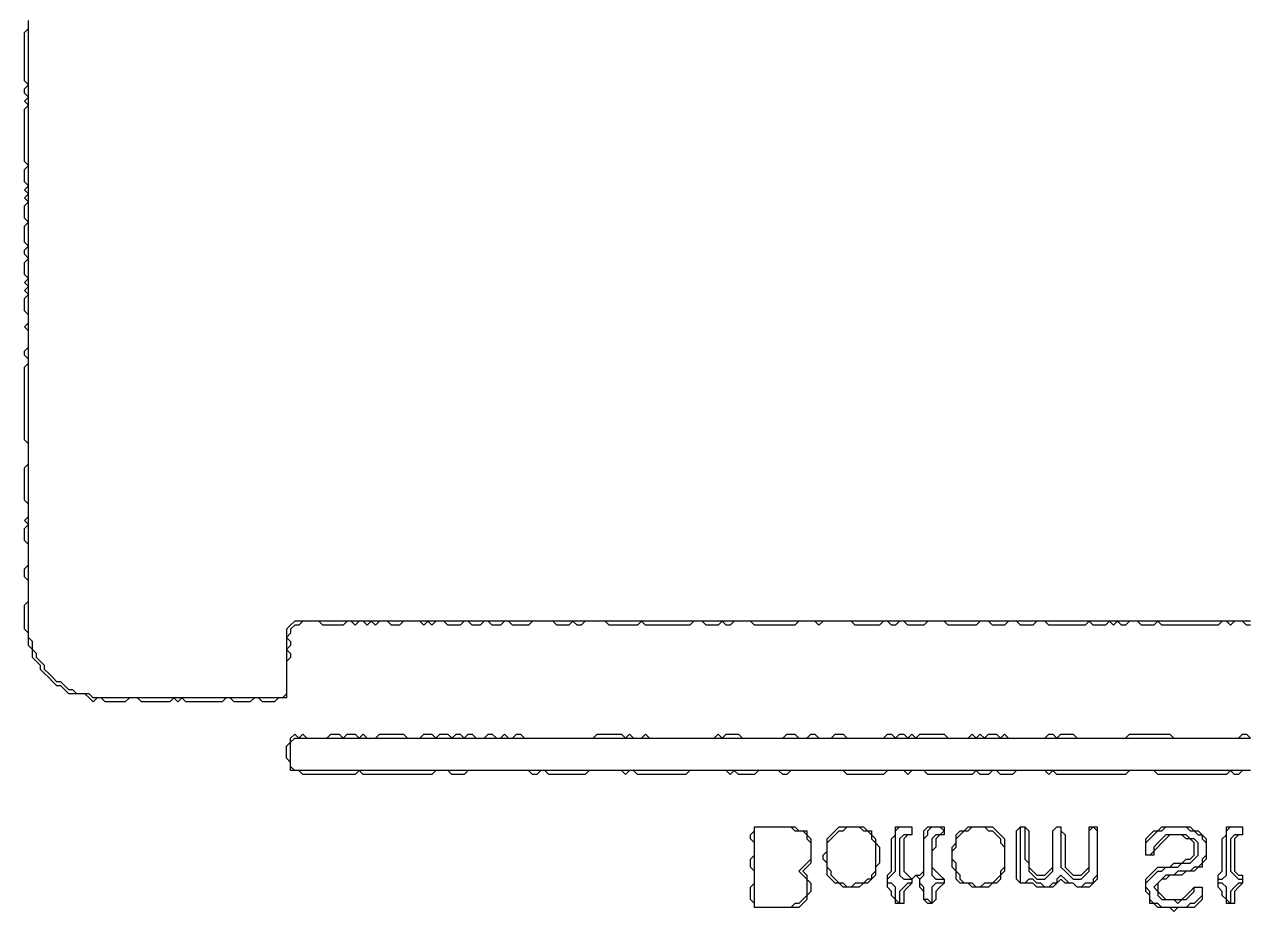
# Model space of a CAD drawing. Header units: metres. Extents: x 160 to 1373, y 49 to 936.
# Drawn here: x 787 to 1090.5, y 496 to 716 of the extents above; entities that cross this region are included whole.
import ezdxf

# ---------------------------------------------------------------- set-up
doc = ezdxf.new("R2010")
doc.units = ezdxf.units.M

msp = doc.modelspace()

# ---------------------------------------------------------------- linework, layer by layer
for points in [[(1091, 568, 0), (1090, 568, 0), (1089, 568, 0), (1088, 568, 0), (1087, 568, 0), (1086, 568, 0), (1085, 568, 0), (1084, 568, 0), (1083, 568, 0), (1082, 568, 0), (1081, 568, 0), (1080, 568, 0), (1079, 568, 0), (1078, 568, 0), (1077, 568, 0), (1076, 568, 0), (1075, 568, 0), (1074, 568, 0), (1073, 568, 0), (1072, 568, 0), (1071, 568, 0), (1070, 568, 0), (1069, 568, 0), (1068, 568, 0), (1067, 568, 0), (1066, 568, 0), (1065, 568, 0), (1064, 568, 0), (1063, 568, 0), (1062, 568, 0), (1061, 568, 0), (1060, 568, 0), (1059, 568, 0), (1058, 568, 0), (1057, 568, 0), (1056, 568, 0), (1055, 568, 0), (1054, 568, 0), (1053, 568, 0), (1052, 568, 0), (1051, 568, 0), (1050, 568, 0), (1049, 568, 0), (1048, 568, 0), (1047, 568, 0), (1046, 568, 0), (1045, 568, 0), (1044, 568, 0), (1043, 568, 0), (1042, 568, 0), (1041, 568, 0), (1040, 568, 0), (1039, 568, 0), (1038, 568, 0), (1037, 568, 0), (1036, 568, 0), (1035, 568, 0), (1034, 568, 0), (1033, 568, 0), (1032, 568, 0), (1031, 568, 0), (1030, 568, 0), (1029, 568, 0), (1028, 568, 0), (1027, 568, 0), (1026, 568, 0), (1025, 568, 0), (1024, 568, 0), (1023, 568, 0), (1022, 568, 0), (1021, 568, 0), (1020, 568, 0), (1019, 568, 0), (1018, 568, 0), (1017, 568, 0), (1016, 568, 0), (1015, 568, 0), (1014, 568, 0), (1013, 568, 0), (1012, 568, 0), (1011, 568, 0), (1010, 568, 0), (1009, 568, 0), (1008, 568, 0), (1007, 568, 0), (1006, 568, 0), (1005, 568, 0), (1004, 568, 0), (1003, 568, 0), (1002, 568, 0), (1001, 568, 0), (1000, 568, 0), (999, 568, 0), (998, 568, 0), (997, 568, 0), (996, 568, 0), (995, 568, 0), (994, 568, 0), (993, 568, 0), (992, 568, 0), (991, 568, 0), (990, 568, 0), (989, 568, 0), (988, 568, 0), (987, 568, 0), (986, 568, 0), (985, 568, 0), (984, 568, 0), (983, 568, 0), (982, 568, 0), (981, 568, 0), (980, 568, 0), (979, 568, 0), (978, 568, 0), (977, 568, 0), (976, 568, 0), (975, 568, 0), (974, 568, 0), (973, 568, 0), (972, 568, 0), (971, 568, 0), (970, 568, 0), (969, 568, 0), (968, 568, 0), (967, 568, 0), (966, 568, 0), (965, 568, 0), (964, 568, 0), (963, 568, 0), (962, 568, 0), (961, 568, 0), (960, 568, 0), (959, 568, 0), (958, 568, 0), (957, 568, 0), (956, 568, 0), (955, 568, 0), (954, 568, 0), (953, 568, 0), (952, 568, 0), (951, 568, 0), (950, 568, 0), (949, 568, 0), (948, 568, 0), (947, 568, 0), (946, 568, 0), (945, 568, 0), (944, 568, 0), (943, 568, 0), (942, 568, 0), (941, 568, 0), (940, 568, 0), (939, 568, 0), (938, 568, 0), (937, 568, 0), (936, 568, 0), (935, 568, 0), (934, 568, 0), (933, 568, 0), (932, 568, 0), (931, 568, 0), (930, 568, 0), (929, 568, 0), (928, 568, 0), (927, 568, 0), (926, 568, 0), (925, 568, 0), (924, 568, 0), (923, 568, 0), (922, 568, 0), (921, 568, 0), (920, 568, 0), (919, 568, 0), (918, 568, 0), (917, 568, 0), (916, 568, 0), (915, 568, 0), (914, 568, 0), (913, 568, 0), (912, 568, 0), (911, 568, 0), (910, 568, 0), (909, 568, 0), (908, 568, 0), (907, 568, 0), (906, 568, 0), (905, 568, 0), (904, 568, 0), (903, 568, 0), (902, 568, 0), (901, 568, 0), (900, 568, 0), (899, 568, 0), (898, 568, 0), (897, 568, 0), (896, 568, 0), (895, 568, 0), (894, 568, 0), (893, 568, 0), (892, 568, 0), (891, 568, 0), (890, 568, 0), (889, 568, 0), (888, 568, 0), (887, 568, 0), (886, 568, 0), (885, 568, 0), (884, 568, 0), (883, 568, 0), (882, 568, 0), (881, 568, 0), (880, 568, 0), (879, 568, 0), (878, 568, 0), (877, 568, 0), (876, 568, 0), (875, 568, 0), (874, 568, 0), (873, 568, 0), (872, 568, 0), (871, 568, 0), (870, 568, 0), (869, 568, 0), (868, 568, 0), (867, 568, 0), (866, 568, 0), (865, 568, 0), (864, 568, 0), (863, 568, 0), (862, 568, 0), (861, 568, 0), (860, 568, 0), (859, 568, 0), (858, 568, 0), (857, 568, 0), (856, 568, 0), (855, 568, 0), (854, 568, 0), (853, 567, 0), (852, 566, 0), (852, 565, 0), (852, 564, 0), (852, 563, 0), (852, 562, 0), (852, 561, 0), (852, 560, 0), (852, 559, 0), (852, 558, 0), (852, 557, 0), (852, 556, 0), (852, 555, 0), (852, 554, 0), (852, 553, 0), (852, 552, 0), (852, 551, 0), (852, 550, 0), (851, 549, 0), (850, 549, 0), (849, 549, 0), (848, 549, 0), (847, 549, 0), (846, 549, 0), (845, 549, 0), (844, 549, 0), (843, 549, 0), (842, 549, 0), (841, 549, 0), (840, 549, 0), (839, 549, 0), (838, 549, 0), (837, 549, 0), (836, 549, 0), (835, 549, 0), (834, 549, 0), (833, 549, 0), (832, 549, 0), (831, 549, 0), (830, 549, 0), (829, 549, 0), (828, 549, 0), (827, 549, 0), (826, 549, 0), (825, 549, 0), (824, 549, 0), (823, 549, 0), (822, 549, 0), (821, 549, 0), (820, 549, 0), (819, 549, 0), (818, 549, 0), (817, 549, 0), (816, 549, 0), (815, 549, 0), (814, 549, 0), (813, 549, 0), (812, 549, 0), (811, 549, 0), (810, 549, 0), (809, 549, 0), (808, 549, 0), (807, 549, 0), (806, 549, 0), (805, 549, 0), (804, 549, 0), (803, 550, 0), (802, 550, 0), (801, 550, 0), (800, 550, 0), (799, 551, 0), (798, 551, 0), (797, 552, 0), (796, 553, 0), (795, 553, 0), (794, 554, 0), (793, 555, 0), (792, 556, 0), (792, 557, 0), (791, 558, 0), (790, 559, 0), (790, 560, 0), (789, 561, 0), (789, 562, 0), (789, 563, 0), (788, 564, 0), (788, 565, 0), (788, 566, 0), (788, 567, 0), (788, 568, 0), (788, 569, 0), (788, 570, 0), (788, 571, 0), (788, 572, 0), (788, 573, 0), (788, 574, 0), (788, 575, 0), (788, 576, 0), (788, 577, 0), (788, 578, 0), (788, 579, 0), (788, 580, 0), (788, 581, 0), (788, 582, 0), (788, 583, 0), (788, 584, 0), (788, 585, 0), (788, 586, 0), (788, 587, 0), (788, 588, 0), (788, 589, 0), (788, 590, 0), (788, 591, 0), (788, 592, 0), (788, 593, 0), (788, 594, 0), (788, 595, 0), (788, 596, 0), (788, 597, 0), (788, 598, 0), (788, 599, 0), (788, 600, 0), (788, 601, 0), (788, 602, 0), (788, 603, 0), (788, 604, 0), (788, 605, 0), (788, 606, 0), (788, 607, 0), (788, 608, 0), (788, 609, 0), (788, 610, 0), (788, 611, 0), (788, 612, 0), (788, 613, 0), (788, 614, 0), (788, 615, 0), (788, 616, 0), (788, 617, 0), (788, 618, 0), (788, 619, 0), (788, 620, 0), (788, 621, 0), (788, 622, 0), (788, 623, 0), (788, 624, 0), (788, 625, 0), (788, 626, 0), (788, 627, 0), (788, 628, 0), (788, 629, 0), (788, 630, 0), (788, 631, 0), (788, 632, 0), (788, 633, 0), (788, 634, 0), (788, 635, 0), (788, 636, 0), (788, 637, 0), (788, 638, 0), (788, 639, 0), (788, 640, 0), (788, 641, 0), (788, 642, 0), (788, 643, 0), (788, 644, 0), (788, 645, 0), (788, 646, 0), (788, 647, 0), (788, 648, 0), (788, 649, 0), (788, 650, 0), (788, 651, 0), (788, 652, 0), (788, 653, 0), (788, 654, 0), (788, 655, 0), (788, 656, 0), (788, 657, 0), (788, 658, 0), (788, 659, 0), (788, 660, 0), (788, 661, 0), (788, 662, 0), (788, 663, 0), (788, 664, 0), (788, 665, 0), (788, 666, 0), (788, 667, 0), (788, 668, 0), (788, 669, 0), (788, 670, 0), (788, 671, 0), (788, 672, 0), (788, 673, 0), (788, 674, 0), (788, 675, 0), (788, 676, 0), (788, 677, 0), (788, 678, 0), (788, 679, 0), (788, 680, 0), (788, 681, 0), (788, 682, 0), (788, 683, 0), (788, 684, 0), (788, 685, 0), (788, 686, 0), (788, 687, 0), (788, 688, 0), (788, 689, 0), (788, 690, 0), (788, 691, 0), (788, 692, 0), (788, 693, 0), (788, 694, 0), (788, 695, 0), (788, 696, 0), (788, 697, 0), (788, 698, 0), (788, 699, 0), (788, 700, 0), (788, 701, 0), (788, 702, 0), (788, 703, 0), (788, 704, 0), (788, 705, 0), (788, 706, 0), (788, 707, 0), (788, 708, 0), (788, 709, 0), (788, 710, 0), (788, 711, 0), (788, 712, 0), (788, 713, 0), (788, 714, 0), (788, 715, 0), (788, 716, 0), (788, 717, 0)], [(1091, 531, 0), (1090, 531, 0), (1089, 531, 0), (1088, 531, 0), (1087, 531, 0), (1086, 531, 0), (1085, 531, 0), (1084, 531, 0), (1083, 531, 0), (1082, 531, 0), (1081, 531, 0), (1080, 531, 0), (1079, 531, 0), (1078, 531, 0), (1077, 531, 0), (1076, 531, 0), (1075, 531, 0), (1074, 531, 0), (1073, 531, 0), (1072, 531, 0), (1071, 531, 0), (1070, 531, 0), (1069, 531, 0), (1068, 531, 0), (1067, 531, 0), (1066, 531, 0), (1065, 531, 0), (1064, 531, 0), (1063, 531, 0), (1062, 531, 0), (1061, 531, 0), (1060, 531, 0), (1059, 531, 0), (1058, 531, 0), (1057, 531, 0), (1056, 531, 0), (1055, 531, 0), (1054, 531, 0), (1053, 531, 0), (1052, 531, 0), (1051, 531, 0), (1050, 531, 0), (1049, 531, 0), (1048, 531, 0), (1047, 531, 0), (1046, 531, 0), (1045, 531, 0), (1044, 531, 0), (1043, 531, 0), (1042, 531, 0), (1041, 531, 0), (1040, 531, 0), (1039, 531, 0), (1038, 531, 0), (1037, 531, 0), (1036, 531, 0), (1035, 531, 0), (1034, 531, 0), (1033, 531, 0), (1032, 531, 0), (1031, 531, 0), (1030, 531, 0), (1029, 531, 0), (1028, 531, 0), (1027, 531, 0), (1026, 531, 0), (1025, 531, 0), (1024, 531, 0), (1023, 531, 0), (1022, 531, 0), (1021, 531, 0), (1020, 531, 0), (1019, 531, 0), (1018, 531, 0), (1017, 531, 0), (1016, 531, 0), (1015, 531, 0), (1014, 531, 0), (1013, 531, 0), (1012, 531, 0), (1011, 531, 0), (1010, 531, 0), (1009, 531, 0), (1008, 531, 0), (1007, 531, 0), (1006, 531, 0), (1005, 531, 0), (1004, 531, 0), (1003, 531, 0), (1002, 531, 0), (1001, 531, 0), (1000, 531, 0), (999, 531, 0), (998, 531, 0), (997, 531, 0), (996, 531, 0), (995, 531, 0), (994, 531, 0), (993, 531, 0), (992, 531, 0), (991, 531, 0), (990, 531, 0), (989, 531, 0), (988, 531, 0), (987, 531, 0), (986, 531, 0), (985, 531, 0), (984, 531, 0), (983, 531, 0), (982, 531, 0), (981, 531, 0), (980, 531, 0), (979, 531, 0), (978, 531, 0), (977, 531, 0), (976, 531, 0), (975, 531, 0), (974, 531, 0), (973, 531, 0), (972, 531, 0), (971, 531, 0), (970, 531, 0), (969, 531, 0), (968, 531, 0), (967, 531, 0), (966, 531, 0), (965, 531, 0), (964, 531, 0), (963, 531, 0), (962, 531, 0), (961, 531, 0), (960, 531, 0), (959, 531, 0), (958, 531, 0), (957, 531, 0), (956, 531, 0), (955, 531, 0), (954, 531, 0), (953, 531, 0), (952, 531, 0), (951, 531, 0), (950, 531, 0), (949, 531, 0), (948, 531, 0), (947, 531, 0), (946, 531, 0), (945, 531, 0), (944, 531, 0), (943, 531, 0), (942, 531, 0), (941, 531, 0), (940, 531, 0), (939, 531, 0), (938, 531, 0), (937, 531, 0), (936, 531, 0), (935, 531, 0), (934, 531, 0), (933, 531, 0), (932, 531, 0), (931, 531, 0), (930, 531, 0), (929, 531, 0), (928, 531, 0), (927, 531, 0), (926, 531, 0), (925, 531, 0), (924, 531, 0), (923, 531, 0), (922, 531, 0), (921, 531, 0), (920, 531, 0), (919, 531, 0), (918, 531, 0), (917, 531, 0), (916, 531, 0), (915, 531, 0), (914, 531, 0), (913, 531, 0), (912, 531, 0), (911, 531, 0), (910, 531, 0), (909, 531, 0), (908, 531, 0), (907, 531, 0), (906, 531, 0), (905, 531, 0), (904, 531, 0), (903, 531, 0), (902, 531, 0), (901, 531, 0), (900, 531, 0), (899, 531, 0), (898, 531, 0), (897, 531, 0), (896, 531, 0), (895, 531, 0), (894, 531, 0), (893, 531, 0), (892, 531, 0), (891, 531, 0), (890, 531, 0), (889, 531, 0), (888, 531, 0), (887, 531, 0), (886, 531, 0), (885, 531, 0), (884, 531, 0), (883, 531, 0), (882, 531, 0), (881, 531, 0), (880, 531, 0), (879, 531, 0), (878, 531, 0), (877, 531, 0), (876, 531, 0), (875, 531, 0), (874, 531, 0), (873, 531, 0), (872, 531, 0), (871, 531, 0), (870, 531, 0), (869, 531, 0), (868, 531, 0), (867, 531, 0), (866, 531, 0), (865, 531, 0), (864, 531, 0), (863, 531, 0), (862, 531, 0), (861, 531, 0), (860, 531, 0), (859, 531, 0), (858, 531, 0), (857, 531, 0), (856, 531, 0), (855, 531, 0), (854, 531, 0), (853, 532, 0), (853, 533, 0), (853, 534, 0), (853, 535, 0), (853, 536, 0), (853, 537, 0), (853, 538, 0), (854, 539, 0), (855, 539, 0), (856, 539, 0), (857, 539, 0), (858, 539, 0), (859, 539, 0), (860, 539, 0), (861, 539, 0), (862, 539, 0), (863, 539, 0), (864, 539, 0), (865, 539, 0), (866, 539, 0), (867, 539, 0), (868, 539, 0), (869, 539, 0), (870, 539, 0), (871, 539, 0), (872, 539, 0), (873, 539, 0), (874, 539, 0), (875, 539, 0), (876, 539, 0), (877, 539, 0), (878, 539, 0), (879, 539, 0), (880, 539, 0), (881, 539, 0), (882, 539, 0), (883, 539, 0), (884, 539, 0), (885, 539, 0), (886, 539, 0), (887, 539, 0), (888, 539, 0), (889, 539, 0), (890, 539, 0), (891, 539, 0), (892, 539, 0), (893, 539, 0), (894, 539, 0), (895, 539, 0), (896, 539, 0), (897, 539, 0), (898, 539, 0), (899, 539, 0), (900, 539, 0), (901, 539, 0), (902, 539, 0), (903, 539, 0), (904, 539, 0), (905, 539, 0), (906, 539, 0), (907, 539, 0), (908, 539, 0), (909, 539, 0), (910, 539, 0), (911, 539, 0), (912, 539, 0), (913, 539, 0), (914, 539, 0), (915, 539, 0), (916, 539, 0), (917, 539, 0), (918, 539, 0), (919, 539, 0), (920, 539, 0), (921, 539, 0), (922, 539, 0), (923, 539, 0), (924, 539, 0), (925, 539, 0), (926, 539, 0), (927, 539, 0), (928, 539, 0), (929, 539, 0), (930, 539, 0), (931, 539, 0), (932, 539, 0), (933, 539, 0), (934, 539, 0), (935, 539, 0), (936, 539, 0), (937, 539, 0), (938, 539, 0), (939, 539, 0), (940, 539, 0), (941, 539, 0), (942, 539, 0), (943, 539, 0), (944, 539, 0), (945, 539, 0), (946, 539, 0), (947, 539, 0), (948, 539, 0), (949, 539, 0), (950, 539, 0), (951, 539, 0), (952, 539, 0), (953, 539, 0), (954, 539, 0), (955, 539, 0), (956, 539, 0), (957, 539, 0), (958, 539, 0), (959, 539, 0), (960, 539, 0), (961, 539, 0), (962, 539, 0), (963, 539, 0), (964, 539, 0), (965, 539, 0), (966, 539, 0), (967, 539, 0), (968, 539, 0), (969, 539, 0), (970, 539, 0), (971, 539, 0), (972, 539, 0), (973, 539, 0), (974, 539, 0), (975, 539, 0), (976, 539, 0), (977, 539, 0), (978, 539, 0), (979, 539, 0), (980, 539, 0), (981, 539, 0), (982, 539, 0), (983, 539, 0), (984, 539, 0), (985, 539, 0), (986, 539, 0), (987, 539, 0), (988, 539, 0), (989, 539, 0), (990, 539, 0), (991, 539, 0), (992, 539, 0), (993, 539, 0), (994, 539, 0), (995, 539, 0), (996, 539, 0), (997, 539, 0), (998, 539, 0), (999, 539, 0), (1000, 539, 0), (1001, 539, 0), (1002, 539, 0), (1003, 539, 0), (1004, 539, 0), (1005, 539, 0), (1006, 539, 0), (1007, 539, 0), (1008, 539, 0), (1009, 539, 0), (1010, 539, 0), (1011, 539, 0), (1012, 539, 0), (1013, 539, 0), (1014, 539, 0), (1015, 539, 0), (1016, 539, 0), (1017, 539, 0), (1018, 539, 0), (1019, 539, 0), (1020, 539, 0), (1021, 539, 0), (1022, 539, 0), (1023, 539, 0), (1024, 539, 0), (1025, 539, 0), (1026, 539, 0), (1027, 539, 0), (1028, 539, 0), (1029, 539, 0), (1030, 539, 0), (1031, 539, 0), (1032, 539, 0), (1033, 539, 0), (1034, 539, 0), (1035, 539, 0), (1036, 539, 0), (1037, 539, 0), (1038, 539, 0), (1039, 539, 0), (1040, 539, 0), (1041, 539, 0), (1042, 539, 0), (1043, 539, 0), (1044, 539, 0), (1045, 539, 0), (1046, 539, 0), (1047, 539, 0), (1048, 539, 0), (1049, 539, 0), (1050, 539, 0), (1051, 539, 0), (1052, 539, 0), (1053, 539, 0), (1054, 539, 0), (1055, 539, 0), (1056, 539, 0), (1057, 539, 0), (1058, 539, 0), (1059, 539, 0), (1060, 539, 0), (1061, 539, 0), (1062, 539, 0), (1063, 539, 0), (1064, 539, 0), (1065, 539, 0), (1066, 539, 0), (1067, 539, 0), (1068, 539, 0), (1069, 539, 0), (1070, 539, 0), (1071, 539, 0), (1072, 539, 0), (1073, 539, 0), (1074, 539, 0), (1075, 539, 0), (1076, 539, 0), (1077, 539, 0), (1078, 539, 0), (1079, 539, 0), (1080, 539, 0), (1081, 539, 0), (1082, 539, 0), (1083, 539, 0), (1084, 539, 0), (1085, 539, 0), (1086, 539, 0), (1087, 539, 0), (1088, 539, 0), (1089, 539, 0), (1090, 539, 0), (1091, 539, 0)]]:
    msp.add_polyline3d(points)
for points in [[(968, 497, 0), (968, 498, 0), (968, 499, 0), (968, 500, 0), (968, 501, 0), (968, 502, 0), (968, 503, 0), (968, 504, 0), (968, 505, 0), (968, 506, 0), (968, 507, 0), (968, 508, 0), (968, 509, 0), (968, 510, 0), (968, 511, 0), (968, 512, 0), (968, 513, 0), (968, 514, 0), (968, 515, 0), (968, 516, 0), (968, 517, 0), (969, 517, 0), (970, 517, 0), (971, 517, 0), (972, 517, 0), (973, 517, 0), (974, 517, 0), (975, 517, 0), (976, 517, 0), (977, 517, 0), (978, 516, 0), (979, 516, 0), (980, 516, 0), (981, 515, 0), (981, 514, 0), (982, 513, 0), (982, 512, 0), (982, 511, 0), (982, 510, 0), (982, 509, 0), (981, 508, 0), (980, 507, 0), (979, 506, 0), (980, 505, 0), (981, 504, 0), (981, 503, 0), (981, 502, 0), (981, 501, 0), (981, 500, 0), (980, 499, 0), (979, 498, 0), (978, 498, 0), (977, 497, 0), (976, 497, 0), (975, 497, 0), (974, 497, 0), (973, 497, 0), (972, 497, 0), (971, 497, 0), (970, 497, 0), (969, 497, 0)], [(991, 502, 0), (990, 503, 0), (989, 503, 0), (988, 504, 0), (987, 505, 0), (987, 506, 0), (986, 507, 0), (986, 508, 0), (986, 509, 0), (986, 510, 0), (986, 511, 0), (986, 512, 0), (986, 513, 0), (987, 514, 0), (988, 515, 0), (989, 516, 0), (990, 516, 0), (991, 517, 0), (992, 517, 0), (993, 517, 0), (994, 517, 0), (995, 516, 0), (996, 516, 0), (997, 515, 0), (997, 514, 0), (998, 513, 0), (998, 512, 0), (998, 511, 0), (998, 510, 0), (998, 509, 0), (998, 508, 0), (998, 507, 0), (998, 506, 0), (997, 505, 0), (997, 504, 0), (996, 504, 0), (995, 503, 0), (994, 503, 0), (993, 503, 0), (992, 502, 0)], [(1004, 498, 0), (1003, 499, 0), (1003, 500, 0), (1003, 501, 0), (1003, 502, 0), (1002, 503, 0), (1001, 503, 0), (1001, 504, 0), (1002, 505, 0), (1003, 506, 0), (1003, 507, 0), (1003, 508, 0), (1003, 509, 0), (1003, 510, 0), (1003, 511, 0), (1003, 512, 0), (1003, 513, 0), (1003, 514, 0), (1003, 515, 0), (1003, 516, 0), (1004, 517, 0), (1005, 517, 0), (1006, 517, 0), (1007, 517, 0), (1007, 516, 0), (1007, 515, 0), (1006, 515, 0), (1005, 515, 0), (1004, 514, 0), (1004, 513, 0), (1004, 512, 0), (1004, 511, 0), (1004, 510, 0), (1004, 509, 0), (1004, 508, 0), (1004, 507, 0), (1004, 506, 0), (1004, 505, 0), (1005, 504, 0), (1006, 504, 0), (1007, 504, 0), (1007, 503, 0), (1006, 503, 0), (1005, 502, 0), (1004, 501, 0), (1004, 500, 0), (1004, 499, 0)], [(1012, 498, 0), (1011, 499, 0), (1010, 499, 0), (1010, 500, 0), (1010, 501, 0), (1010, 502, 0), (1009, 503, 0), (1009, 504, 0), (1010, 505, 0), (1010, 506, 0), (1010, 507, 0), (1010, 508, 0), (1010, 509, 0), (1010, 510, 0), (1010, 511, 0), (1010, 512, 0), (1010, 513, 0), (1010, 514, 0), (1011, 515, 0), (1011, 516, 0), (1012, 517, 0), (1013, 517, 0), (1014, 517, 0), (1015, 516, 0), (1014, 515, 0), (1013, 515, 0), (1012, 514, 0), (1012, 513, 0), (1012, 512, 0), (1012, 511, 0), (1012, 510, 0), (1012, 509, 0), (1012, 508, 0), (1012, 507, 0), (1012, 506, 0), (1012, 505, 0), (1013, 504, 0), (1014, 504, 0), (1015, 504, 0), (1015, 503, 0), (1014, 503, 0), (1013, 503, 0), (1012, 502, 0), (1012, 501, 0), (1012, 500, 0), (1012, 499, 0)], [(1023, 502, 0), (1022, 503, 0), (1021, 503, 0), (1020, 503, 0), (1019, 504, 0), (1019, 505, 0), (1018, 506, 0), (1018, 507, 0), (1018, 508, 0), (1017, 509, 0), (1017, 510, 0), (1017, 511, 0), (1018, 512, 0), (1018, 513, 0), (1018, 514, 0), (1019, 515, 0), (1020, 516, 0), (1021, 516, 0), (1022, 517, 0), (1023, 517, 0), (1024, 517, 0), (1025, 517, 0), (1026, 516, 0), (1027, 516, 0), (1028, 515, 0), (1029, 514, 0), (1029, 513, 0), (1030, 512, 0), (1030, 511, 0), (1030, 510, 0), (1030, 509, 0), (1030, 508, 0), (1030, 507, 0), (1029, 506, 0), (1029, 505, 0), (1028, 504, 0), (1027, 503, 0), (1026, 503, 0), (1025, 503, 0), (1024, 502, 0)], [(1040, 502, 0), (1039, 503, 0), (1038, 503, 0), (1037, 504, 0), (1036, 504, 0), (1035, 503, 0), (1034, 503, 0), (1034, 504, 0), (1034, 505, 0), (1034, 506, 0), (1034, 507, 0), (1034, 508, 0), (1034, 509, 0), (1034, 510, 0), (1034, 511, 0), (1034, 512, 0), (1034, 513, 0), (1034, 514, 0), (1034, 515, 0), (1034, 516, 0), (1034, 517, 0), (1035, 517, 0), (1035, 516, 0), (1035, 515, 0), (1035, 514, 0), (1035, 513, 0), (1035, 512, 0), (1035, 511, 0), (1035, 510, 0), (1035, 509, 0), (1036, 508, 0), (1036, 507, 0), (1036, 506, 0), (1037, 505, 0), (1038, 504, 0), (1039, 504, 0), (1040, 504, 0), (1041, 505, 0), (1042, 506, 0), (1042, 507, 0), (1042, 508, 0), (1042, 509, 0), (1042, 510, 0), (1042, 511, 0), (1042, 512, 0), (1042, 513, 0), (1042, 514, 0), (1042, 515, 0), (1042, 516, 0), (1043, 517, 0), (1044, 517, 0), (1044, 516, 0), (1044, 515, 0), (1044, 514, 0), (1044, 513, 0), (1044, 512, 0), (1044, 511, 0), (1044, 510, 0), (1044, 509, 0), (1044, 508, 0), (1044, 507, 0), (1045, 506, 0), (1046, 505, 0), (1047, 504, 0), (1048, 504, 0), (1049, 504, 0), (1050, 505, 0), (1051, 506, 0), (1051, 507, 0), (1051, 508, 0), (1051, 509, 0), (1051, 510, 0), (1051, 511, 0), (1051, 512, 0), (1051, 513, 0), (1051, 514, 0), (1051, 515, 0), (1051, 516, 0), (1052, 517, 0), (1053, 516, 0), (1053, 515, 0), (1053, 514, 0), (1053, 513, 0), (1053, 512, 0), (1053, 511, 0), (1053, 510, 0), (1053, 509, 0), (1053, 508, 0), (1053, 507, 0), (1053, 506, 0), (1053, 505, 0), (1052, 504, 0), (1052, 503, 0), (1051, 503, 0), (1050, 503, 0), (1049, 502, 0), (1048, 502, 0), (1047, 503, 0), (1046, 503, 0), (1045, 504, 0), (1044, 505, 0), (1043, 504, 0), (1043, 503, 0), (1042, 503, 0), (1041, 502, 0)], [(1069, 497, 0), (1068, 498, 0), (1067, 498, 0), (1066, 499, 0), (1066, 500, 0), (1066, 501, 0), (1065, 502, 0), (1065, 503, 0), (1066, 504, 0), (1067, 505, 0), (1068, 506, 0), (1069, 506, 0), (1070, 507, 0), (1071, 507, 0), (1072, 507, 0), (1073, 507, 0), (1074, 508, 0), (1075, 508, 0), (1076, 508, 0), (1077, 509, 0), (1078, 510, 0), (1078, 511, 0), (1078, 512, 0), (1078, 513, 0), (1077, 514, 0), (1076, 514, 0), (1075, 515, 0), (1074, 515, 0), (1073, 515, 0), (1072, 515, 0), (1071, 515, 0), (1070, 515, 0), (1069, 514, 0), (1068, 513, 0), (1067, 512, 0), (1067, 511, 0), (1066, 510, 0), (1065, 510, 0), (1065, 511, 0), (1065, 512, 0), (1065, 513, 0), (1066, 514, 0), (1067, 515, 0), (1068, 516, 0), (1069, 516, 0), (1070, 517, 0), (1071, 517, 0), (1072, 517, 0), (1073, 517, 0), (1074, 517, 0), (1075, 517, 0), (1076, 516, 0), (1077, 516, 0), (1078, 515, 0), (1079, 515, 0), (1079, 514, 0), (1080, 513, 0), (1080, 512, 0), (1080, 511, 0), (1080, 510, 0), (1079, 509, 0), (1079, 508, 0), (1078, 507, 0), (1077, 507, 0), (1076, 506, 0), (1075, 506, 0), (1074, 506, 0), (1073, 506, 0), (1072, 505, 0), (1071, 505, 0), (1070, 505, 0), (1069, 504, 0), (1068, 503, 0), (1067, 502, 0), (1068, 501, 0), (1068, 500, 0), (1069, 499, 0), (1070, 499, 0), (1071, 499, 0), (1072, 499, 0), (1073, 498, 0), (1074, 499, 0), (1075, 499, 0), (1076, 500, 0), (1077, 501, 0), (1077, 502, 0), (1078, 502, 0), (1079, 502, 0), (1079, 501, 0), (1079, 500, 0), (1078, 499, 0), (1077, 498, 0), (1076, 498, 0), (1075, 497, 0), (1074, 497, 0), (1073, 497, 0), (1072, 497, 0), (1071, 497, 0), (1070, 497, 0)], [(1086, 498, 0), (1085, 499, 0), (1085, 500, 0), (1085, 501, 0), (1085, 502, 0), (1084, 503, 0), (1083, 503, 0), (1083, 504, 0), (1084, 504, 0), (1085, 505, 0), (1085, 506, 0), (1085, 507, 0), (1085, 508, 0), (1085, 509, 0), (1085, 510, 0), (1085, 511, 0), (1085, 512, 0), (1085, 513, 0), (1085, 514, 0), (1085, 515, 0), (1085, 516, 0), (1086, 517, 0), (1087, 517, 0), (1088, 517, 0), (1089, 517, 0), (1089, 516, 0), (1089, 515, 0), (1088, 515, 0), (1087, 515, 0), (1086, 514, 0), (1086, 513, 0), (1086, 512, 0), (1086, 511, 0), (1086, 510, 0), (1086, 509, 0), (1086, 508, 0), (1086, 507, 0), (1086, 506, 0), (1087, 505, 0), (1088, 504, 0), (1089, 504, 0), (1089, 503, 0), (1088, 503, 0), (1087, 502, 0), (1086, 501, 0), (1086, 500, 0), (1086, 499, 0)]]:
    msp.add_polyline3d(points, close=True)
at = {"layer": '1'}
for points in [[(1091, 567, 0), (1090, 567, 0), (1089, 568, 0), (1088, 568, 0), (1087, 568, 0), (1086, 567, 0), (1085, 568, 0), (1084, 568, 0), (1083, 567, 0), (1082, 567, 0), (1081, 567, 0), (1080, 567, 0), (1079, 567, 0), (1078, 567, 0), (1077, 567, 0), (1076, 567, 0), (1075, 567, 0), (1074, 567, 0), (1073, 567, 0), (1072, 567, 0), (1071, 567, 0), (1070, 567, 0), (1069, 567, 0), (1068, 568, 0), (1067, 567, 0), (1066, 567, 0), (1065, 567, 0), (1064, 567, 0), (1063, 568, 0), (1062, 568, 0), (1061, 568, 0), (1060, 567, 0), (1059, 567, 0), (1058, 568, 0), (1057, 567, 0), (1056, 568, 0), (1055, 567, 0), (1054, 567, 0), (1053, 567, 0), (1052, 567, 0), (1051, 568, 0), (1050, 567, 0), (1049, 567, 0), (1048, 567, 0), (1047, 567, 0), (1046, 567, 0), (1045, 567, 0), (1044, 567, 0), (1043, 567, 0), (1042, 567, 0), (1041, 567, 0), (1040, 568, 0), (1039, 568, 0), (1038, 568, 0), (1037, 567, 0), (1036, 567, 0), (1035, 567, 0), (1034, 567, 0), (1033, 568, 0), (1032, 568, 0), (1031, 568, 0), (1030, 567, 0), (1029, 567, 0), (1028, 567, 0), (1027, 567, 0), (1026, 568, 0), (1025, 568, 0), (1024, 568, 0), (1023, 567, 0), (1022, 567, 0), (1021, 567, 0), (1020, 567, 0), (1019, 567, 0), (1018, 567, 0), (1017, 567, 0), (1016, 567, 0), (1015, 568, 0), (1014, 568, 0), (1013, 568, 0), (1012, 568, 0), (1011, 568, 0), (1010, 567, 0), (1009, 567, 0), (1008, 567, 0), (1007, 567, 0), (1006, 567, 0), (1005, 568, 0), (1004, 568, 0), (1003, 567, 0), (1002, 567, 0), (1001, 568, 0), (1000, 568, 0), (999, 567, 0), (998, 567, 0), (997, 567, 0), (996, 567, 0), (995, 567, 0), (994, 567, 0), (993, 567, 0), (992, 568, 0), (991, 568, 0), (990, 568, 0), (989, 568, 0), (988, 568, 0), (987, 568, 0), (986, 568, 0), (985, 568, 0), (984, 567, 0), (983, 568, 0), (982, 568, 0), (981, 568, 0), (980, 568, 0), (979, 568, 0), (978, 567, 0), (977, 567, 0), (976, 567, 0), (975, 567, 0), (974, 567, 0), (973, 567, 0), (972, 567, 0), (971, 567, 0), (970, 567, 0), (969, 567, 0), (968, 567, 0), (967, 568, 0), (966, 568, 0), (965, 568, 0), (964, 568, 0), (963, 568, 0), (962, 567, 0), (961, 567, 0), (960, 568, 0), (959, 567, 0), (958, 567, 0), (957, 567, 0), (956, 567, 0), (955, 568, 0), (954, 568, 0), (953, 568, 0), (952, 567, 0), (951, 567, 0), (950, 567, 0), (949, 567, 0), (948, 567, 0), (947, 567, 0), (946, 567, 0), (945, 567, 0), (944, 567, 0), (943, 567, 0), (942, 567, 0), (941, 567, 0), (940, 568, 0), (939, 567, 0), (938, 567, 0), (937, 567, 0), (936, 567, 0), (935, 567, 0), (934, 567, 0), (933, 567, 0), (932, 567, 0), (931, 568, 0), (930, 568, 0), (929, 568, 0), (928, 568, 0), (927, 568, 0), (926, 568, 0), (925, 567, 0), (924, 567, 0), (923, 568, 0), (922, 567, 0), (921, 567, 0), (920, 567, 0), (919, 567, 0), (918, 568, 0), (917, 568, 0), (916, 568, 0), (915, 568, 0), (914, 568, 0), (913, 568, 0), (912, 567, 0), (911, 567, 0), (910, 567, 0), (909, 567, 0), (908, 567, 0), (907, 568, 0), (906, 568, 0), (905, 567, 0), (904, 567, 0), (903, 567, 0), (902, 568, 0), (901, 568, 0), (900, 567, 0), (899, 567, 0), (898, 567, 0), (897, 568, 0), (896, 568, 0), (895, 567, 0), (894, 567, 0), (893, 567, 0), (892, 567, 0), (891, 568, 0), (890, 568, 0), (889, 568, 0), (888, 567, 0), (887, 568, 0), (886, 567, 0), (885, 568, 0), (884, 568, 0), (883, 568, 0), (882, 568, 0), (881, 568, 0), (880, 567, 0), (879, 567, 0), (878, 567, 0), (877, 568, 0), (876, 568, 0), (875, 568, 0), (874, 567, 0), (873, 568, 0), (872, 567, 0), (871, 568, 0), (870, 568, 0), (869, 567, 0), (868, 568, 0), (867, 568, 0), (866, 567, 0), (865, 567, 0), (864, 567, 0), (863, 567, 0), (862, 567, 0), (861, 567, 0), (860, 568, 0), (859, 568, 0), (858, 568, 0), (857, 568, 0), (856, 568, 0), (855, 567, 0), (854, 567, 0), (853, 566, 0), (853, 565, 0), (852, 564, 0), (853, 563, 0), (853, 562, 0), (852, 561, 0), (853, 560, 0), (853, 559, 0), (852, 558, 0), (852, 557, 0), (852, 556, 0), (852, 555, 0), (852, 554, 0), (852, 553, 0), (852, 552, 0), (852, 551, 0), (852, 550, 0), (852, 549, 0), (851, 549, 0), (850, 549, 0), (849, 548, 0), (848, 548, 0), (847, 548, 0), (846, 548, 0), (845, 549, 0), (844, 549, 0), (843, 548, 0), (842, 548, 0), (841, 548, 0), (840, 548, 0), (839, 548, 0), (838, 549, 0), (837, 549, 0), (836, 548, 0), (835, 548, 0), (834, 548, 0), (833, 548, 0), (832, 548, 0), (831, 548, 0), (830, 548, 0), (829, 548, 0), (828, 548, 0), (827, 548, 0), (826, 549, 0), (825, 548, 0), (824, 549, 0), (823, 548, 0), (822, 548, 0), (821, 548, 0), (820, 548, 0), (819, 548, 0), (818, 548, 0), (817, 548, 0), (816, 548, 0), (815, 549, 0), (814, 549, 0), (813, 549, 0), (812, 548, 0), (811, 548, 0), (810, 548, 0), (809, 548, 0), (808, 548, 0), (807, 548, 0), (806, 549, 0), (805, 549, 0), (804, 548, 0), (803, 549, 0), (802, 550, 0), (801, 550, 0), (800, 550, 0), (799, 550, 0), (798, 550, 0), (797, 551, 0), (796, 552, 0), (795, 552, 0), (794, 553, 0), (793, 554, 0), (792, 555, 0), (791, 556, 0), (791, 557, 0), (790, 558, 0), (789, 559, 0), (789, 560, 0), (789, 561, 0), (788, 562, 0), (788, 563, 0), (788, 564, 0), (788, 565, 0), (787, 566, 0), (787, 567, 0), (787, 568, 0), (787, 569, 0), (787, 570, 0), (787, 571, 0), (787, 572, 0), (788, 573, 0), (788, 574, 0), (788, 575, 0), (788, 576, 0), (788, 577, 0), (788, 578, 0), (787, 579, 0), (787, 580, 0), (787, 581, 0), (788, 582, 0), (788, 583, 0), (788, 584, 0), (788, 585, 0), (788, 586, 0), (788, 587, 0), (787, 588, 0), (787, 589, 0), (787, 590, 0), (787, 591, 0), (788, 592, 0), (787, 593, 0), (788, 594, 0), (788, 595, 0), (788, 596, 0), (788, 597, 0), (787, 598, 0), (787, 599, 0), (787, 600, 0), (787, 601, 0), (787, 602, 0), (787, 603, 0), (787, 604, 0), (787, 605, 0), (787, 606, 0), (788, 607, 0), (788, 608, 0), (788, 609, 0), (788, 610, 0), (788, 611, 0), (788, 612, 0), (787, 613, 0), (787, 614, 0), (787, 615, 0), (787, 616, 0), (787, 617, 0), (787, 618, 0), (787, 619, 0), (787, 620, 0), (787, 621, 0), (787, 622, 0), (787, 623, 0), (787, 624, 0), (787, 625, 0), (787, 626, 0), (787, 627, 0), (787, 628, 0), (787, 629, 0), (787, 630, 0), (787, 631, 0), (788, 632, 0), (788, 633, 0), (787, 634, 0), (787, 635, 0), (788, 636, 0), (788, 637, 0), (788, 638, 0), (788, 639, 0), (788, 640, 0), (787, 641, 0), (788, 642, 0), (788, 643, 0), (788, 644, 0), (787, 645, 0), (787, 646, 0), (787, 647, 0), (787, 648, 0), (788, 649, 0), (787, 650, 0), (788, 651, 0), (787, 652, 0), (788, 653, 0), (787, 654, 0), (787, 655, 0), (787, 656, 0), (787, 657, 0), (788, 658, 0), (787, 659, 0), (787, 660, 0), (788, 661, 0), (787, 662, 0), (787, 663, 0), (787, 664, 0), (787, 665, 0), (787, 666, 0), (788, 667, 0), (787, 668, 0), (787, 669, 0), (787, 670, 0), (787, 671, 0), (788, 672, 0), (787, 673, 0), (788, 674, 0), (787, 675, 0), (788, 676, 0), (787, 677, 0), (787, 678, 0), (787, 679, 0), (787, 680, 0), (788, 681, 0), (787, 682, 0), (787, 683, 0), (787, 684, 0), (787, 685, 0), (787, 686, 0), (787, 687, 0), (787, 688, 0), (787, 689, 0), (787, 690, 0), (787, 691, 0), (787, 692, 0), (787, 693, 0), (787, 694, 0), (787, 695, 0), (788, 696, 0), (787, 697, 0), (788, 698, 0), (787, 699, 0), (787, 700, 0), (788, 701, 0), (787, 702, 0), (787, 703, 0), (787, 704, 0), (787, 705, 0), (787, 706, 0), (787, 707, 0), (787, 708, 0), (787, 709, 0), (787, 710, 0), (787, 711, 0), (787, 712, 0), (787, 713, 0), (787, 714, 0), (788, 715, 0), (788, 716, 0), (788, 717, 0)], [(1091, 531, 0), (1090, 531, 0), (1089, 531, 0), (1088, 530, 0), (1087, 530, 0), (1086, 531, 0), (1085, 530, 0), (1084, 530, 0), (1083, 530, 0), (1082, 530, 0), (1081, 530, 0), (1080, 530, 0), (1079, 530, 0), (1078, 530, 0), (1077, 530, 0), (1076, 530, 0), (1075, 530, 0), (1074, 530, 0), (1073, 530, 0), (1072, 530, 0), (1071, 530, 0), (1070, 530, 0), (1069, 530, 0), (1068, 530, 0), (1067, 531, 0), (1066, 531, 0), (1065, 531, 0), (1064, 531, 0), (1063, 531, 0), (1062, 531, 0), (1061, 531, 0), (1060, 530, 0), (1059, 530, 0), (1058, 530, 0), (1057, 530, 0), (1056, 530, 0), (1055, 530, 0), (1054, 530, 0), (1053, 530, 0), (1052, 530, 0), (1051, 530, 0), (1050, 530, 0), (1049, 530, 0), (1048, 530, 0), (1047, 530, 0), (1046, 530, 0), (1045, 530, 0), (1044, 530, 0), (1043, 530, 0), (1042, 531, 0), (1041, 530, 0), (1040, 531, 0), (1039, 531, 0), (1038, 531, 0), (1037, 531, 0), (1036, 531, 0), (1035, 531, 0), (1034, 531, 0), (1033, 531, 0), (1032, 530, 0), (1031, 530, 0), (1030, 530, 0), (1029, 530, 0), (1028, 531, 0), (1027, 531, 0), (1026, 530, 0), (1025, 530, 0), (1024, 530, 0), (1023, 531, 0), (1022, 530, 0), (1021, 530, 0), (1020, 530, 0), (1019, 530, 0), (1018, 530, 0), (1017, 530, 0), (1016, 530, 0), (1015, 530, 0), (1014, 530, 0), (1013, 530, 0), (1012, 530, 0), (1011, 530, 0), (1010, 531, 0), (1009, 531, 0), (1008, 531, 0), (1007, 531, 0), (1006, 530, 0), (1005, 531, 0), (1004, 531, 0), (1003, 531, 0), (1002, 531, 0), (1001, 531, 0), (1000, 530, 0), (999, 530, 0), (998, 530, 0), (997, 530, 0), (996, 530, 0), (995, 530, 0), (994, 530, 0), (993, 530, 0), (992, 530, 0), (991, 530, 0), (990, 531, 0), (989, 531, 0), (988, 531, 0), (987, 531, 0), (986, 531, 0), (985, 531, 0), (984, 531, 0), (983, 531, 0), (982, 531, 0), (981, 531, 0), (980, 531, 0), (979, 531, 0), (978, 531, 0), (977, 531, 0), (976, 530, 0), (975, 530, 0), (974, 531, 0), (973, 531, 0), (972, 531, 0), (971, 531, 0), (970, 531, 0), (969, 531, 0), (968, 530, 0), (967, 530, 0), (966, 530, 0), (965, 530, 0), (964, 530, 0), (963, 531, 0), (962, 530, 0), (961, 531, 0), (960, 531, 0), (959, 531, 0), (958, 531, 0), (957, 531, 0), (956, 531, 0), (955, 531, 0), (954, 531, 0), (953, 531, 0), (952, 531, 0), (951, 530, 0), (950, 530, 0), (949, 530, 0), (948, 530, 0), (947, 530, 0), (946, 530, 0), (945, 530, 0), (944, 530, 0), (943, 530, 0), (942, 530, 0), (941, 530, 0), (940, 530, 0), (939, 530, 0), (938, 531, 0), (937, 531, 0), (936, 530, 0), (935, 531, 0), (934, 531, 0), (933, 531, 0), (932, 531, 0), (931, 531, 0), (930, 531, 0), (929, 531, 0), (928, 531, 0), (927, 531, 0), (926, 530, 0), (925, 530, 0), (924, 530, 0), (923, 530, 0), (922, 530, 0), (921, 530, 0), (920, 530, 0), (919, 530, 0), (918, 530, 0), (917, 530, 0), (916, 531, 0), (915, 531, 0), (914, 530, 0), (913, 530, 0), (912, 531, 0), (911, 531, 0), (910, 531, 0), (909, 531, 0), (908, 531, 0), (907, 531, 0), (906, 531, 0), (905, 531, 0), (904, 531, 0), (903, 531, 0), (902, 531, 0), (901, 531, 0), (900, 531, 0), (899, 531, 0), (898, 531, 0), (897, 531, 0), (896, 530, 0), (895, 530, 0), (894, 530, 0), (893, 530, 0), (892, 531, 0), (891, 531, 0), (890, 531, 0), (889, 531, 0), (888, 530, 0), (887, 530, 0), (886, 530, 0), (885, 530, 0), (884, 530, 0), (883, 530, 0), (882, 530, 0), (881, 530, 0), (880, 530, 0), (879, 530, 0), (878, 530, 0), (877, 530, 0), (876, 530, 0), (875, 530, 0), (874, 530, 0), (873, 530, 0), (872, 530, 0), (871, 530, 0), (870, 531, 0), (869, 530, 0), (868, 530, 0), (867, 530, 0), (866, 530, 0), (865, 530, 0), (864, 530, 0), (863, 530, 0), (862, 530, 0), (861, 530, 0), (860, 530, 0), (859, 530, 0), (858, 530, 0), (857, 530, 0), (856, 530, 0), (855, 531, 0), (854, 531, 0), (853, 531, 0), (853, 532, 0), (853, 533, 0), (852, 534, 0), (852, 535, 0), (852, 536, 0), (852, 537, 0), (853, 538, 0), (853, 539, 0), (854, 540, 0), (855, 539, 0), (856, 540, 0), (857, 539, 0), (858, 539, 0), (859, 539, 0), (860, 539, 0), (861, 539, 0), (862, 539, 0), (863, 540, 0), (864, 540, 0), (865, 540, 0), (866, 539, 0), (867, 540, 0), (868, 540, 0), (869, 540, 0), (870, 539, 0), (871, 540, 0), (872, 539, 0), (873, 539, 0), (874, 539, 0), (875, 540, 0), (876, 540, 0), (877, 540, 0), (878, 540, 0), (879, 540, 0), (880, 540, 0), (881, 540, 0), (882, 539, 0), (883, 539, 0), (884, 539, 0), (885, 539, 0), (886, 540, 0), (887, 540, 0), (888, 540, 0), (889, 539, 0), (890, 540, 0), (891, 540, 0), (892, 540, 0), (893, 539, 0), (894, 540, 0), (895, 540, 0), (896, 539, 0), (897, 540, 0), (898, 540, 0), (899, 539, 0), (900, 539, 0), (901, 539, 0), (902, 540, 0), (903, 540, 0), (904, 539, 0), (905, 539, 0), (906, 540, 0), (907, 539, 0), (908, 539, 0), (909, 540, 0), (910, 540, 0), (911, 539, 0), (912, 539, 0), (913, 539, 0), (914, 539, 0), (915, 539, 0), (916, 539, 0), (917, 539, 0), (918, 539, 0), (919, 539, 0), (920, 539, 0), (921, 539, 0), (922, 539, 0), (923, 539, 0), (924, 539, 0), (925, 539, 0), (926, 539, 0), (927, 539, 0), (928, 539, 0), (929, 540, 0), (930, 540, 0), (931, 540, 0), (932, 540, 0), (933, 540, 0), (934, 540, 0), (935, 540, 0), (936, 539, 0), (937, 540, 0), (938, 539, 0), (939, 539, 0), (940, 539, 0), (941, 540, 0), (942, 539, 0), (943, 539, 0), (944, 539, 0), (945, 539, 0), (946, 539, 0), (947, 539, 0), (948, 539, 0), (949, 539, 0), (950, 539, 0), (951, 539, 0), (952, 539, 0), (953, 539, 0), (954, 539, 0), (955, 539, 0), (956, 539, 0), (957, 539, 0), (958, 539, 0), (959, 540, 0), (960, 539, 0), (961, 540, 0), (962, 540, 0), (963, 540, 0), (964, 540, 0), (965, 539, 0), (966, 539, 0), (967, 539, 0), (968, 539, 0), (969, 539, 0), (970, 539, 0), (971, 539, 0), (972, 539, 0), (973, 539, 0), (974, 539, 0), (975, 539, 0), (976, 540, 0), (977, 540, 0), (978, 540, 0), (979, 539, 0), (980, 539, 0), (981, 539, 0), (982, 540, 0), (983, 540, 0), (984, 539, 0), (985, 539, 0), (986, 539, 0), (987, 539, 0), (988, 540, 0), (989, 540, 0), (990, 540, 0), (991, 539, 0), (992, 539, 0), (993, 539, 0), (994, 539, 0), (995, 539, 0), (996, 539, 0), (997, 539, 0), (998, 539, 0), (999, 539, 0), (1000, 539, 0), (1001, 540, 0), (1002, 540, 0), (1003, 539, 0), (1004, 540, 0), (1005, 540, 0), (1006, 539, 0), (1007, 540, 0), (1008, 539, 0), (1009, 540, 0), (1010, 540, 0), (1011, 540, 0), (1012, 540, 0), (1013, 540, 0), (1014, 540, 0), (1015, 540, 0), (1016, 539, 0), (1017, 539, 0), (1018, 539, 0), (1019, 539, 0), (1020, 539, 0), (1021, 539, 0), (1022, 540, 0), (1023, 539, 0), (1024, 540, 0), (1025, 539, 0), (1026, 540, 0), (1027, 540, 0), (1028, 540, 0), (1029, 539, 0), (1030, 540, 0), (1031, 539, 0), (1032, 539, 0), (1033, 539, 0), (1034, 539, 0), (1035, 539, 0), (1036, 539, 0), (1037, 539, 0), (1038, 539, 0), (1039, 539, 0), (1040, 539, 0), (1041, 540, 0), (1042, 540, 0), (1043, 539, 0), (1044, 540, 0), (1045, 540, 0), (1046, 540, 0), (1047, 540, 0), (1048, 539, 0), (1049, 539, 0), (1050, 539, 0), (1051, 539, 0), (1052, 539, 0), (1053, 539, 0), (1054, 539, 0), (1055, 539, 0), (1056, 539, 0), (1057, 539, 0), (1058, 539, 0), (1059, 539, 0), (1060, 539, 0), (1061, 540, 0), (1062, 540, 0), (1063, 540, 0), (1064, 540, 0), (1065, 540, 0), (1066, 540, 0), (1067, 540, 0), (1068, 540, 0), (1069, 540, 0), (1070, 540, 0), (1071, 540, 0), (1072, 539, 0), (1073, 539, 0), (1074, 539, 0), (1075, 539, 0), (1076, 539, 0), (1077, 539, 0), (1078, 539, 0), (1079, 539, 0), (1080, 539, 0), (1081, 539, 0), (1082, 539, 0), (1083, 539, 0), (1084, 539, 0), (1085, 539, 0), (1086, 539, 0), (1087, 539, 0), (1088, 539, 0), (1089, 540, 0), (1090, 540, 0), (1091, 539, 0)]]:
    msp.add_polyline3d(points, dxfattribs=at)
for points in [[(968, 497, 0), (968, 498, 0), (967, 499, 0), (967, 500, 0), (967, 501, 0), (967, 502, 0), (968, 503, 0), (968, 504, 0), (968, 505, 0), (968, 506, 0), (967, 507, 0), (967, 508, 0), (967, 509, 0), (968, 510, 0), (968, 511, 0), (968, 512, 0), (968, 513, 0), (967, 514, 0), (967, 515, 0), (968, 516, 0), (968, 517, 0), (969, 517, 0), (970, 517, 0), (971, 517, 0), (972, 517, 0), (973, 517, 0), (974, 517, 0), (975, 517, 0), (976, 517, 0), (977, 517, 0), (978, 517, 0), (979, 516, 0), (980, 516, 0), (981, 516, 0), (981, 515, 0), (982, 514, 0), (982, 513, 0), (982, 512, 0), (982, 511, 0), (982, 510, 0), (982, 509, 0), (982, 508, 0), (981, 507, 0), (980, 506, 0), (981, 505, 0), (981, 504, 0), (982, 503, 0), (982, 502, 0), (982, 501, 0), (981, 500, 0), (981, 499, 0), (980, 498, 0), (979, 497, 0), (978, 497, 0), (977, 497, 0), (976, 497, 0), (975, 497, 0), (974, 497, 0), (973, 497, 0), (972, 497, 0), (971, 497, 0), (970, 497, 0), (969, 497, 0)], [(990, 502, 0), (989, 503, 0), (988, 503, 0), (987, 504, 0), (986, 505, 0), (986, 506, 0), (986, 507, 0), (986, 508, 0), (985, 509, 0), (985, 510, 0), (986, 511, 0), (986, 512, 0), (986, 513, 0), (986, 514, 0), (987, 515, 0), (988, 516, 0), (989, 517, 0), (990, 517, 0), (991, 517, 0), (992, 517, 0), (993, 517, 0), (994, 517, 0), (995, 517, 0), (996, 516, 0), (997, 516, 0), (997, 515, 0), (998, 514, 0), (998, 513, 0), (999, 512, 0), (999, 511, 0), (999, 510, 0), (999, 509, 0), (999, 508, 0), (998, 507, 0), (998, 506, 0), (998, 505, 0), (997, 504, 0), (996, 503, 0), (995, 503, 0), (994, 502, 0), (993, 502, 0), (992, 502, 0), (991, 502, 0)], [(1003, 498, 0), (1003, 499, 0), (1002, 500, 0), (1002, 501, 0), (1001, 502, 0), (1001, 503, 0), (1001, 504, 0), (1001, 505, 0), (1002, 506, 0), (1002, 507, 0), (1002, 508, 0), (1002, 509, 0), (1002, 510, 0), (1002, 511, 0), (1002, 512, 0), (1002, 513, 0), (1002, 514, 0), (1003, 515, 0), (1003, 516, 0), (1003, 517, 0), (1004, 517, 0), (1005, 517, 0), (1006, 517, 0), (1007, 517, 0), (1007, 516, 0), (1007, 515, 0), (1006, 515, 0), (1005, 514, 0), (1005, 513, 0), (1005, 512, 0), (1005, 511, 0), (1005, 510, 0), (1005, 509, 0), (1005, 508, 0), (1005, 507, 0), (1005, 506, 0), (1006, 505, 0), (1007, 504, 0), (1008, 505, 0), (1009, 505, 0), (1010, 506, 0), (1010, 507, 0), (1010, 508, 0), (1010, 509, 0), (1010, 510, 0), (1010, 511, 0), (1010, 512, 0), (1010, 513, 0), (1010, 514, 0), (1010, 515, 0), (1010, 516, 0), (1011, 517, 0), (1012, 517, 0), (1013, 517, 0), (1014, 517, 0), (1015, 517, 0), (1015, 516, 0), (1015, 515, 0), (1014, 515, 0), (1013, 514, 0), (1013, 513, 0), (1013, 512, 0), (1012, 511, 0), (1012, 510, 0), (1012, 509, 0), (1012, 508, 0), (1012, 507, 0), (1013, 506, 0), (1014, 505, 0), (1015, 504, 0), (1015, 503, 0), (1014, 502, 0), (1013, 501, 0), (1013, 500, 0), (1013, 499, 0), (1012, 498, 0), (1011, 498, 0), (1010, 499, 0), (1010, 500, 0), (1010, 501, 0), (1009, 502, 0), (1009, 503, 0), (1009, 504, 0), (1008, 505, 0), (1007, 504, 0), (1007, 503, 0), (1006, 502, 0), (1005, 501, 0), (1005, 500, 0), (1005, 499, 0), (1005, 498, 0), (1004, 498, 0)], [(1022, 502, 0), (1021, 503, 0), (1020, 503, 0), (1019, 503, 0), (1018, 504, 0), (1018, 505, 0), (1018, 506, 0), (1017, 507, 0), (1017, 508, 0), (1017, 509, 0), (1017, 510, 0), (1017, 511, 0), (1017, 512, 0), (1018, 513, 0), (1018, 514, 0), (1018, 515, 0), (1019, 516, 0), (1020, 516, 0), (1021, 517, 0), (1022, 517, 0), (1023, 517, 0), (1024, 517, 0), (1025, 517, 0), (1026, 517, 0), (1027, 517, 0), (1028, 516, 0), (1029, 515, 0), (1030, 514, 0), (1030, 513, 0), (1030, 512, 0), (1030, 511, 0), (1030, 510, 0), (1030, 509, 0), (1030, 508, 0), (1030, 507, 0), (1030, 506, 0), (1029, 505, 0), (1029, 504, 0), (1028, 503, 0), (1027, 503, 0), (1026, 502, 0), (1025, 502, 0), (1024, 502, 0), (1023, 502, 0)], [(1038, 502, 0), (1037, 503, 0), (1036, 503, 0), (1035, 503, 0), (1034, 503, 0), (1033, 504, 0), (1033, 505, 0), (1033, 506, 0), (1033, 507, 0), (1033, 508, 0), (1033, 509, 0), (1033, 510, 0), (1033, 511, 0), (1033, 512, 0), (1033, 513, 0), (1033, 514, 0), (1033, 515, 0), (1033, 516, 0), (1034, 517, 0), (1035, 517, 0), (1036, 516, 0), (1036, 515, 0), (1036, 514, 0), (1036, 513, 0), (1036, 512, 0), (1036, 511, 0), (1036, 510, 0), (1036, 509, 0), (1036, 508, 0), (1036, 507, 0), (1037, 506, 0), (1038, 505, 0), (1039, 505, 0), (1040, 505, 0), (1041, 506, 0), (1042, 507, 0), (1042, 508, 0), (1042, 509, 0), (1042, 510, 0), (1042, 511, 0), (1042, 512, 0), (1042, 513, 0), (1042, 514, 0), (1042, 515, 0), (1042, 516, 0), (1043, 517, 0), (1044, 517, 0), (1044, 516, 0), (1045, 515, 0), (1045, 514, 0), (1045, 513, 0), (1045, 512, 0), (1045, 511, 0), (1045, 510, 0), (1045, 509, 0), (1045, 508, 0), (1045, 507, 0), (1046, 506, 0), (1047, 505, 0), (1048, 505, 0), (1049, 505, 0), (1050, 506, 0), (1051, 507, 0), (1051, 508, 0), (1051, 509, 0), (1051, 510, 0), (1051, 511, 0), (1051, 512, 0), (1051, 513, 0), (1051, 514, 0), (1051, 515, 0), (1051, 516, 0), (1051, 517, 0), (1052, 517, 0), (1053, 517, 0), (1053, 516, 0), (1053, 515, 0), (1053, 514, 0), (1053, 513, 0), (1053, 512, 0), (1053, 511, 0), (1053, 510, 0), (1053, 509, 0), (1053, 508, 0), (1053, 507, 0), (1053, 506, 0), (1053, 505, 0), (1053, 504, 0), (1052, 503, 0), (1051, 502, 0), (1050, 502, 0), (1049, 502, 0), (1048, 502, 0), (1047, 503, 0), (1046, 503, 0), (1045, 503, 0), (1044, 504, 0), (1043, 503, 0), (1042, 502, 0), (1041, 502, 0), (1040, 502, 0), (1039, 502, 0)], [(1072, 496, 0), (1071, 497, 0), (1070, 497, 0), (1069, 497, 0), (1068, 497, 0), (1067, 498, 0), (1066, 498, 0), (1066, 499, 0), (1066, 500, 0), (1065, 501, 0), (1065, 502, 0), (1065, 503, 0), (1065, 504, 0), (1066, 505, 0), (1067, 506, 0), (1068, 507, 0), (1069, 507, 0), (1070, 507, 0), (1071, 507, 0), (1072, 508, 0), (1073, 508, 0), (1074, 508, 0), (1075, 509, 0), (1076, 509, 0), (1077, 510, 0), (1077, 511, 0), (1077, 512, 0), (1077, 513, 0), (1076, 514, 0), (1075, 514, 0), (1074, 515, 0), (1073, 515, 0), (1072, 515, 0), (1071, 515, 0), (1070, 514, 0), (1069, 513, 0), (1068, 512, 0), (1067, 511, 0), (1067, 510, 0), (1066, 510, 0), (1065, 510, 0), (1065, 511, 0), (1065, 512, 0), (1065, 513, 0), (1065, 514, 0), (1066, 515, 0), (1067, 516, 0), (1068, 516, 0), (1069, 517, 0), (1070, 517, 0), (1071, 517, 0), (1072, 517, 0), (1073, 517, 0), (1074, 517, 0), (1075, 517, 0), (1076, 517, 0), (1077, 516, 0), (1078, 516, 0), (1079, 515, 0), (1080, 514, 0), (1080, 513, 0), (1080, 512, 0), (1080, 511, 0), (1080, 510, 0), (1080, 509, 0), (1079, 508, 0), (1079, 507, 0), (1078, 507, 0), (1077, 506, 0), (1076, 506, 0), (1075, 506, 0), (1074, 505, 0), (1073, 505, 0), (1072, 505, 0), (1071, 505, 0), (1070, 504, 0), (1069, 504, 0), (1068, 503, 0), (1068, 502, 0), (1068, 501, 0), (1069, 500, 0), (1070, 499, 0), (1071, 499, 0), (1072, 499, 0), (1073, 499, 0), (1074, 499, 0), (1075, 500, 0), (1076, 501, 0), (1077, 502, 0), (1078, 502, 0), (1079, 502, 0), (1079, 501, 0), (1079, 500, 0), (1079, 499, 0), (1078, 498, 0), (1077, 497, 0), (1076, 497, 0), (1075, 497, 0), (1074, 497, 0), (1073, 497, 0)], [(1085, 498, 0), (1085, 499, 0), (1084, 500, 0), (1084, 501, 0), (1083, 502, 0), (1083, 503, 0), (1083, 504, 0), (1083, 505, 0), (1084, 506, 0), (1084, 507, 0), (1084, 508, 0), (1084, 509, 0), (1084, 510, 0), (1084, 511, 0), (1084, 512, 0), (1084, 513, 0), (1084, 514, 0), (1085, 515, 0), (1085, 516, 0), (1085, 517, 0), (1086, 517, 0), (1087, 517, 0), (1088, 517, 0), (1089, 517, 0), (1089, 516, 0), (1089, 515, 0), (1088, 515, 0), (1087, 514, 0), (1087, 513, 0), (1087, 512, 0), (1087, 511, 0), (1087, 510, 0), (1087, 509, 0), (1087, 508, 0), (1087, 507, 0), (1087, 506, 0), (1088, 505, 0), (1089, 505, 0), (1089, 504, 0), (1089, 503, 0), (1088, 502, 0), (1087, 501, 0), (1087, 500, 0), (1087, 499, 0), (1087, 498, 0), (1086, 498, 0)]]:
    msp.add_polyline3d(points, close=True, dxfattribs=at)

doc.saveas('drawing.dxf')
